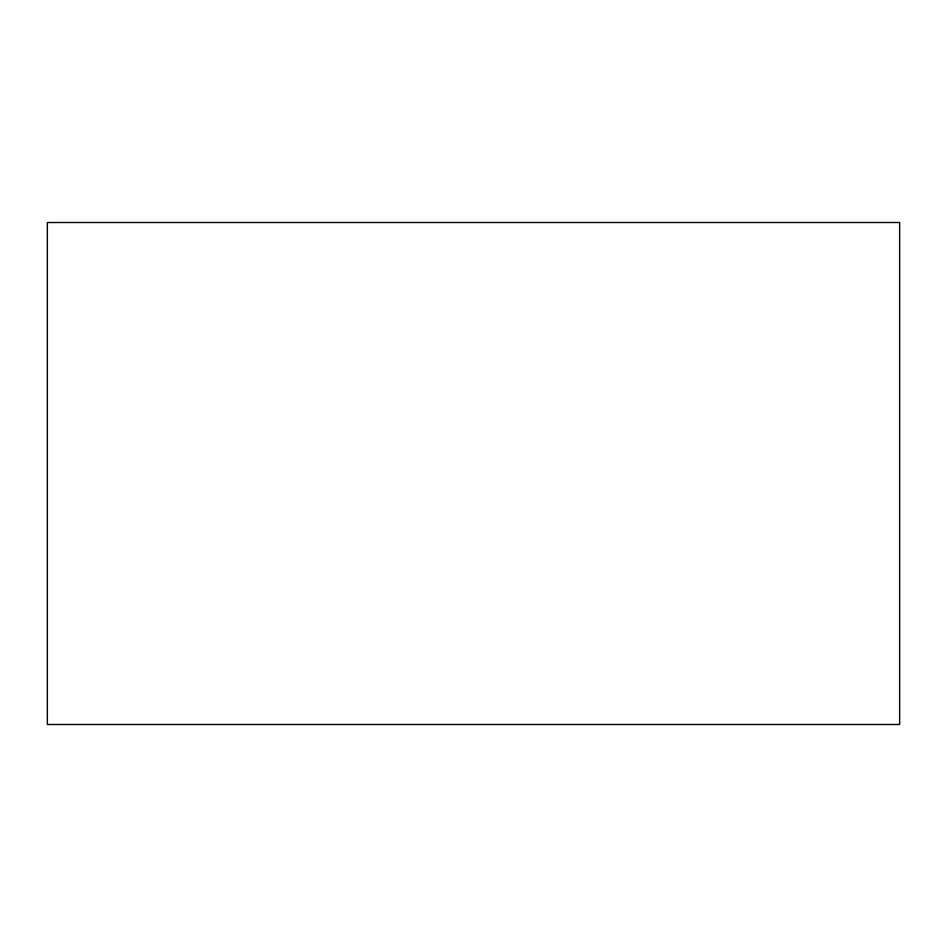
<?xml version="1.0" encoding="UTF-8"?>
<svg xmlns="http://www.w3.org/2000/svg" width="947" height="947" viewBox="0 0 947 947"><rect width="100%" height="100%" fill="white"/><g stroke="black" fill="none" stroke-linecap="round" stroke-linejoin="round"><path stroke-width="1.42" d="M899.65 222.509L47.35 222.509L47.35 724.491L899.65 724.491L899.65 222.509"/></g></svg>
